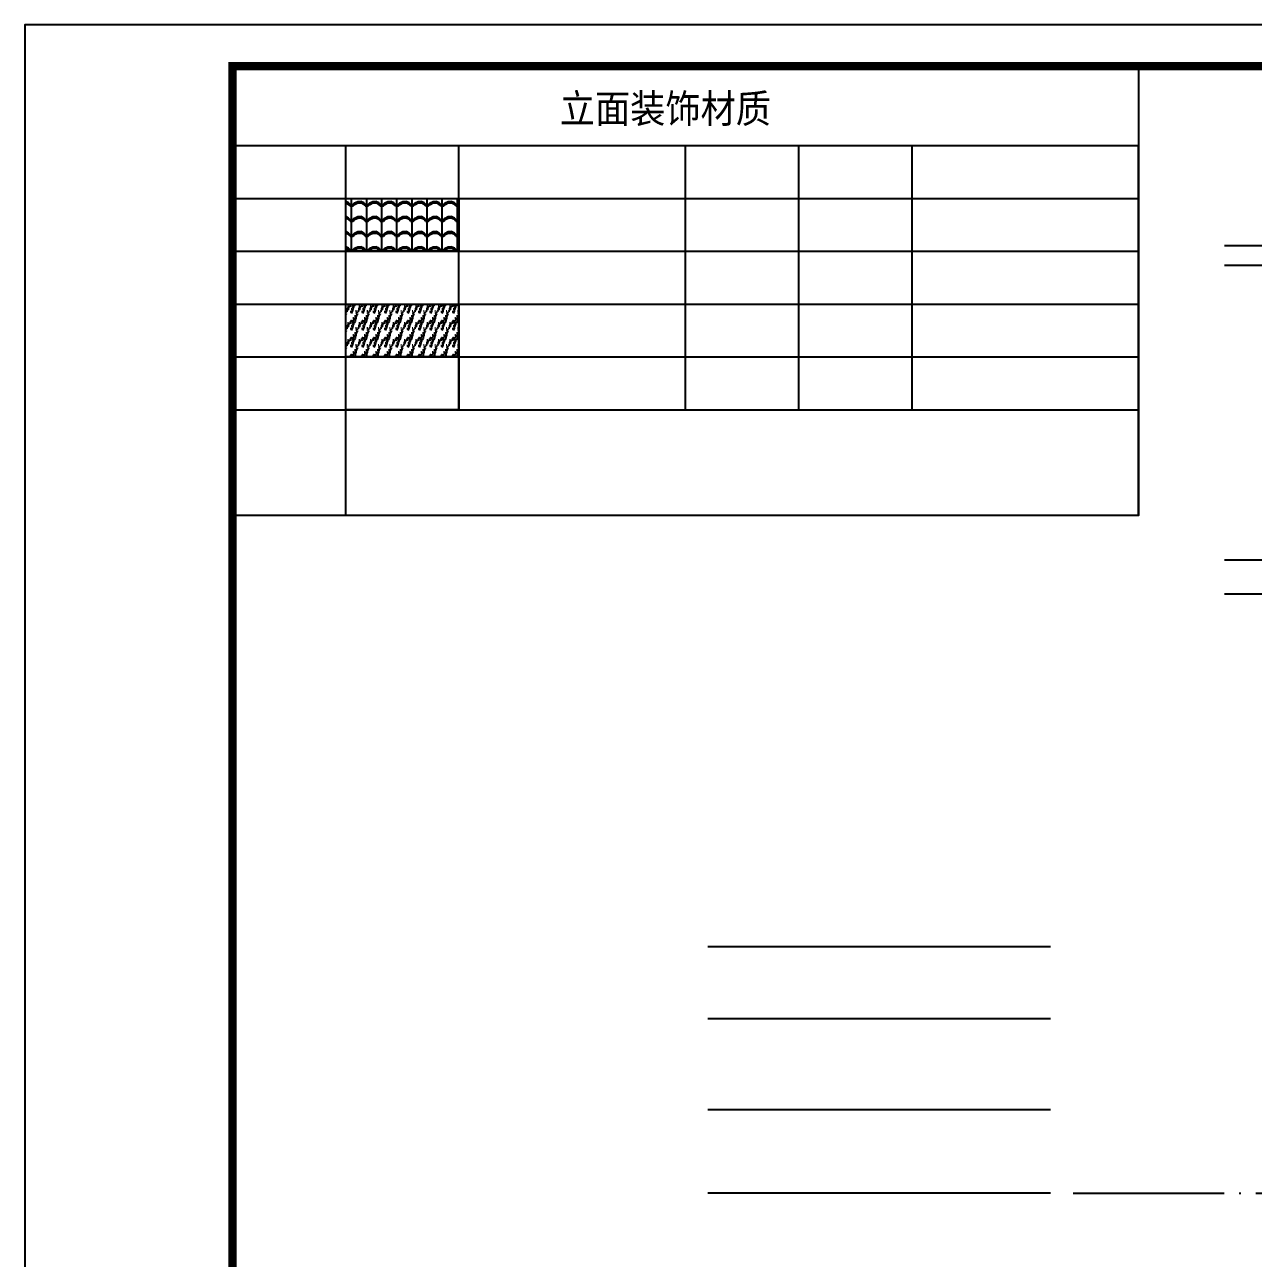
# Model space of a CAD drawing. Extents: x 44111 to 90315, y 4379 to 151689.
# Drawn here: x 44111 to 60379, y 20714 to 37049 of the extents above; entities that cross this region are included whole.
import ezdxf

# ---------------------------------------------------------------- set-up
doc = ezdxf.new("R2010")
doc.units = 0
doc.header["$LTSCALE"] = 1000
doc.header["$MEASUREMENT"] = 0
doc.linetypes.add('DOTE', pattern=[2.42, 2, -0.2, 0.02, -0.2])
for name, color, linetype in [('A-DOTE', 1, 'DOTE'), ('A-PUB_DIM', 3, 'Continuous'), ('A-PUB_TEXT', 7, 'Continuous'), ('A-TEXT-DESC', 4, 'Continuous'), ('DIM_ELEV', 3, 'Continuous'), ('J-LM-外墙材料分色', 249, 'Continuous'), ('PUB_TAB', 7, 'Continuous'), ('PUB_TITLE', 4, 'Continuous'), ('图框固定块', 3, 'Continuous'), ('立面填充', 252, 'Continuous')]:
    doc.layers.add(name, color=color, linetype=linetype)
doc.styles.add('宋体', font='')
doc.styles.get('宋体').set_extended_font_data('SimSun')

msp = doc.modelspace()

# ---------------------------------------------------------------- hatches: boundary and pattern name
at = {"layer": 'J-LM-外墙材料分色'}
h = msp.add_hatch(dxfattribs=at)
h.set_pattern_fill('大理石', color=159, scale=50)
h.set_pattern_definition([(41.9872125, (-973435.173, -2929333.58), (299.9999956, 225.00000492), [4.804866, -1004.216925]), (68.1985905, (-973506.6, -2929341.08), (149.9999999, 450.0000002), [17.309459, -1194.35262]), (60.9453959, (-973510.173, -2929349.652), (149.99998994, 225.00000639), [7.354022, -1536.99045]), (90, (-973506.6, -2929343.22), (150, -9e-15), [2.142857, -222.85713]), (71.565051, (-973436.6, -2929337.866), (3e-07, 225.0000005), [4.51754, -469.824105]), (171.469234, (-973436.601, -2929337.866), (-149.99999951, 1.39e-06), [7.222767, -1509.5583]), (79.2157021, (-973446.601, -2929351.795), (150.00000075, 900.00000042), [15.269685, -1588.04715]), (62.1329961, (-973559.4585, -2929283.223), (599.999992709, 1125.0000044), [35.147284, -7345.78245]), (0, (-973557.3, -2929250.23), (0, 225), [0, -150]), (64.9831065, (-973460.173, -2929209.295), (300.00000076, 674.999999545), [23.647065, -2459.2947]), (81.4391104, (-973402.3156, -2929298.223), (299.9999994835, 2024.9999872306), [33.588522, -7020.0009]), (82.8749836, (-973485.173, -2929277.866), (149.999990988, 1125.000001127), [17.276266, -3610.7397]), (76.75948, (-973500.173, -2929325.009), (150.000001458, 674.99999948), [37.42339, -3892.0326]), (0, (-973523.56, -2929324.9), (0, 225), [0, -150]), (0, (-973521.15, -2929327.3), (0, 225), [0, -150]), (0, (-973504.28, -2929315.26), (0, 225), [0, -150]), (0, (-973509.1, -2929288.77), (0, 225), [0, -150]), (59.0362434, (-973491.601, -2929288.58), (149.99998805, 225.00000645), [12.494896, -2611.4334]), (0, (-973485.19, -2929278.28), (0, 225), [0, -150]), (0, (-973504.28, -2929286.36), (0, 225), [0, -150]), (0, (-973497.04, -2929271.9), (0, 225), [0, -150]), (0, (-973504.28, -2929293.59), (0, 225), [0, -150]), (50.1944289, (-973417.316, -2929308.937), (150.0000001, 225.0000001), [5.57875, -1165.9587]), (90, (-973417.32, -2929315.37), (150, -9e-15), [6.428571, -218.57142]), (43.6677801, (-973425.173, -2929322.866), (450.00000034, 449.99999912), [10.862076, -2270.1738]), (90, (-973425.17, -2929325.01), (150, -9e-15), [2.142857, -222.85713]), (39.805571, (-973431.601, -2929330.366), (299.99999284, 225.00000885), [8.368125, -1748.93805]), (0, (-973453.66, -2929315.26), (0, 225), [0, -150]), (0, (-973416.99, -2929308.47), (0, 225), [0, -150]), (0, (-973416.99, -2929308.47), (0, 225), [0, -150]), (29.3577535, (-973413.744, -2929304.652), (449.99999909, 225.00000133), [13.112542, -1363.704435]), (0, (-973417.5, -2929293.59), (0, 225), [0, -150]), (146.309932, (-973460.173, -2929209.295), (-300.00000184, 224.99999611), [15.452362, -1607.0457]), (8.13010235, (-973476.601, -2929239.295), (1499.99998944, 224.999998665), [15.152287, -3166.8282]), (47.8624052, (-973510.173, -2929243.58), (600.000000265, 674.999999374), [20.228289, -4227.71235]), (14.6208739, (-973543.03, -2929252.152), (899.99999752, 225.000009386), [33.956755, -3531.5025]), (0, (-973530.79, -2929238.2), (0, 225), [0, -150]), (18.4349488, (-973483.03, -2929260.723), (600.00000006, 224.99999927), [6.77631, -1416.248625]), (16.6992442, (-973476.6, -2929258.58), (149.999997, 1.24e-05), [3.72868, -779.294295]), (101.093723, (-973473.03, -2929257.509), (-300.000002622, 1574.99998526), [18.561123, -3879.2748]), (0, (-973492.22, -2929247.83), (0, 225), [0, -150]), (0, (-973476.68, -2929238.87), (0, 225), [0, -150]), (0, (-973497.04, -2929264.69), (0, 225), [0, -150]), (0, (-973516.33, -2929216.51), (0, 225), [0, -150]), (0, (-973523.56, -2929226.15), (0, 225), [0, -150]), (44.1449026, (-973485.173, -2929212.509), (450.00000077, 449.999999984), [16.92194, -3536.6853]), (54.5829447, (-973496.601, -2929228.58), (150.00000042, 224.999999113), [19.720626, -4121.6106]), (0, (-973484.97, -2929212.36), (0, 225), [0, -150]), (0, (-973506.69, -2929223.74), (0, 225), [0, -150]), (0, (-973484.97, -2929212.36), (0, 225), [0, -150]), (0, (-973496.58, -2929228.93), (0, 225), [0, -150]), (75.0685828, (-973461.6, -2929237.152), (150, 675.0000002), [5.544348, -1158.76875]), (90, (-973460.17, -2929231.8), (150, -9e-15), [22.5, -202.5]), (50.1944289, (-973433.744, -2929137.51), (150.0000001, 225.0000001), [5.57875, -1165.9587]), (0, (-973475.35, -2929185.2), (0, 225), [0, -150]), (0, (-973470.53, -2929187.61), (0, 225), [0, -150]), (0, (-973489.81, -2929182.8), (0, 225), [0, -150]), (0, (-973465.71, -2929156.3), (0, 225), [0, -150]), (53.1301023, (-973450.173, -2929169.652), (150.00000021, 224.99999986), [10.714286, -2239.28565]), (90, (-973450.17, -2929187.87), (150, -9e-15), [18.214285, -206.78571]), (0, (-973450.15, -2929187.5), (0, 225), [0, -150]), (23.1985905, (-973438.744, -2929139.652), (450.0000003, 225.0000001), [5.439838, -1136.926125]), (66.037511, (-973440.173, -2929142.866), (150, 449.9999997), [3.517449, -735.14688]), (66.037511, (-973441.6, -2929146.08), (150, 449.9999997), [3.517449, -735.14688]), (81.8698976, (-973443.744, -2929161.08), (150.00000065, 1125.000000114), [15.152287, -3166.8282]), (90, (-973430.17, -2929133.22), (150, -9e-15), [5.357144, -219.642855]), (0, (-973446.65, -2929125.72), (0, 225), [0, -150])])
h.paths.add_polyline_path([(48361, 33349), (49861, 33349), (49861, 32649), (48361, 32649)])
at = {"layer": '立面填充'}
h = msp.add_hatch(dxfattribs=at)
h.set_pattern_fill('西班牙屋面', color=157, scale=100)
h.set_pattern_definition([(0, (-973580.17, -2929350.72), (0, 200), [40, -160]), (0, (-973480.17, -2929310.72), (0, 200), [40, -160]), (0, (-973480.17, -2929290.72), (0, 200), [40, -160]), (90, (-973560.17, -2929350.72), (-200, 1e-14), [200]), (45, (-973560.17, -2929350.72), (0, 200.0000053), [56.56854, -226.274172]), (45, (-973540.17, -2929350.72), (0, 200.0000053), [28.28428, -254.558432]), (135, (-973560.17, -2929350.72), (-200.0000053, 0), [56.56854, -226.274172]), (135, (-973380.17, -2929350.72), (-200.0000053, 0), [28.28428, -254.558432]), (26.5650512, (-973520.17, -2929330.72), (200, 2e-07), [44.72, -402.493595]), (153.4349488, (-973600.17, -2929330.72), (-200, 2e-07), [44.72, -402.493595]), (26.5650512, (-973520.17, -2929310.72), (200, 2e-07), [44.72, -402.493595]), (153.4349488, (-973600.17, -2929310.72), (-200, 2e-07), [44.72, -402.493595])])
h.paths.add_polyline_path([(48361, 34749), (49861, 34749), (49861, 34049), (48361, 34049)])

# ---------------------------------------------------------------- linework, layer by layer
at = {"linetype": 'ByBlock'}
msp.add_lwpolyline([(46861, 36499), (58861, 36499), (58861, 30549), (46861, 30549)], close=True, dxfattribs=at)
at = {"layer": 'A-DOTE'}
msp.add_line((57992, 21579), (79225, 21579), dxfattribs=at)
at = {"layer": 'A-PUB_DIM'}
for p, q in [((62992, 34120), (59997, 34120)), ((62992, 33860), (59997, 33860)), ((62992, 29960), (59997, 29960)), ((62992, 29510), (59997, 29510))]:
    msp.add_line(p, q, dxfattribs=at)
at = {"layer": 'A-PUB_TEXT', "linetype": 'ByBlock'}
msp.add_line((58861, 30549), (58861, 35449), dxfattribs=at)
at = {"layer": 'DIM_ELEV'}
for p, q in [((57692, 24839), (53158, 24839)), ((57692, 23884), (53158, 23884)), ((57692, 22679), (53158, 22679)), ((57692, 21579), (53158, 21579))]:
    msp.add_line(p, q, dxfattribs=at)
at = {"layer": 'J-LM-外墙材料分色'}
for points in [[(48361, 34749), (49861, 34749), (49861, 34049), (48361, 34049)], [(48361, 34749), (49861, 34749), (49861, 34049), (48361, 34049)], [(48361, 33349), (49861, 33349), (49861, 32649), (48361, 32649)], [(48361, 32649), (49861, 32649), (49861, 31949), (48361, 31949)]]:
    msp.add_lwpolyline(points, close=True, dxfattribs=at)
at = {"layer": 'PUB_TAB'}
for p, q in [((46861, 35449), (58861, 35449)), ((48361, 30549), (48361, 35449)), ((49861, 31949), (49861, 35449)), ((52861, 31949), (52861, 35449)), ((54361, 31949), (54361, 35449)), ((55861, 31949), (55861, 35449)), ((46861, 34749), (58861, 34749)), ((46861, 34049), (58861, 34049)), ((46861, 33349), (58861, 33349)), ((46861, 32649), (58861, 32649)), ((46861, 31949), (58861, 31949))]:
    msp.add_line(p, q, dxfattribs=at)
at = {"layer": 'PUB_TITLE'}
msp.add_lwpolyline([(44111, 4379), (90315, 4379), (90315, 37049), (44111, 37049)], close=True, dxfattribs=at)
msp.add_lwpolyline([(44111, 4379), (90315, 4379), (90315, 37049), (44111, 37049)], close=True, dxfattribs=at)
at = {"layer": 'PUB_TITLE', "const_width": 110}
msp.add_lwpolyline([(46861, 4929), (89761, 4929), (89761, 36499), (46861, 36499)], close=True, dxfattribs=at)
at = {"layer": '图框固定块'}
msp.add_lwpolyline([(44111, 4379), (90315, 4379), (90315, 37049), (44111, 37049)], close=True, dxfattribs=at)

# ---------------------------------------------------------------- texts
at = {"layer": 'A-TEXT-DESC', "linetype": 'Continuous', "style": '宋体', "width": 0.9}
msp.add_text('立面装饰材质', height=379.7, dxfattribs=at).set_placement((51196, 35749))

doc.saveas('drawing.dxf')
